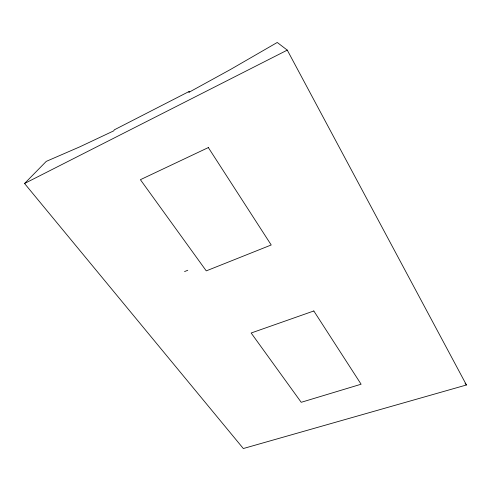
<?xml version="1.0" encoding="UTF-8"?>
<svg xmlns="http://www.w3.org/2000/svg" width="491" height="491" viewBox="0 0 491 491"><rect width="100%" height="100%" fill="white"/><g stroke="black" fill="none" stroke-linecap="round" stroke-linejoin="round"><path stroke-width="0.74" d="M24.55 183.499L46.271 161.373L79.837 146.827L113.734 130.851L114.323 129.833L189.299 91.381L188.869 92.351L230.15 69.679L277.249 42.472L287.278 50.125L466.45 384.981L243.327 448.529L24.55 183.499L287.278 50.125M184.536 271.578L187.777 270.271M465.032 383.17L466.45 384.981M208.331 147.57L140.401 179.694L206.269 270.879L271.216 244.978L208.331 147.57M313.817 310.969L251.153 333.008L301.21 402.301L361.106 384.22L313.817 310.969"/></g></svg>
